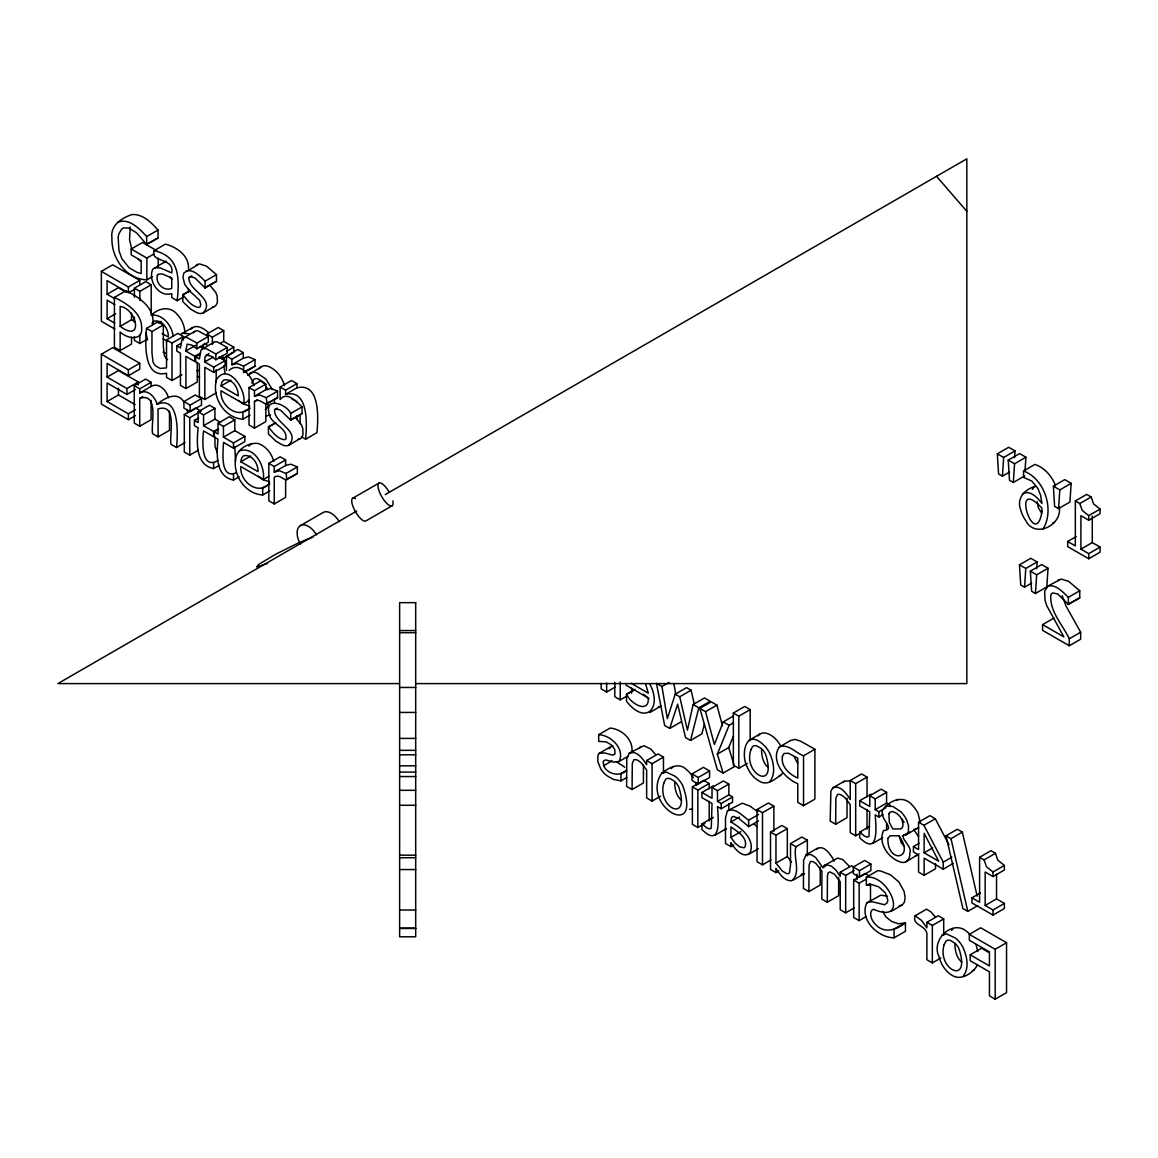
<?xml version="1.0" encoding="UTF-8"?>
<svg xmlns="http://www.w3.org/2000/svg" width="1158" height="1158" viewBox="0 0 1158 1158"><rect width="100%" height="100%" fill="white"/><g stroke="black" fill="none" stroke-linecap="round" stroke-linejoin="round"><path stroke-width="1.5" d="M1059.208 506.668C1062.943 524.574 1035.31 539.063 1025.93 520.868A19.44 11.218 60 0 1 1020.922 510.519C1016.044 498.722 1024.367 489.139 1035.874 486.201M1002.408 476.17L1003.653 457.482L1015.016 450.925L1008.69 447.277L997.327 453.835L998.572 473.955L1002.408 476.17L1009.501 472.073M1014.553 457.714L1015.016 450.925M1013.308 482.466L1014.567 463.779L1025.916 457.222L1019.59 453.574L1008.227 460.131L1009.486 480.252L1013.308 482.466L1024.671 475.909M1025.018 470.814L1025.916 457.222M1024.526 587.178L1025.785 568.491L1037.134 561.934L1030.808 558.286L1019.445 564.843L1020.705 584.964L1024.526 587.178L1031.633 583.082M1036.685 568.737L1037.134 561.934M1035.44 593.475L1036.685 574.802L1048.048 568.231L1041.722 564.583L1030.359 571.14L1031.619 591.26L1035.44 593.475L1046.803 586.918L1048.048 568.231M1058.557 508.594L1059.802 489.906L1071.164 483.349L1064.723 479.629L1053.36 486.186L1054.605 506.307L1058.557 508.594L1069.92 502.022L1071.164 483.349M152.798 324.645C155.23 307.825 138.946 296.94 125.773 290.832L114.41 297.389L114.41 347.284L120.157 350.599L131.52 344.042L131.52 337.282M268.613 402.275L267.599 407.283L265.312 409.541M631.761 752.743C634.106 740.237 621.904 728.874 610.063 728.092L598.7 734.65L598.7 741.381L606.227 741.887L611.323 744.869L614.782 749.487L614.97 753.959L612.698 755.161L604.737 752.946L599.323 753.265L597.962 755.334L597.716 761.255L600.756 768.941A17.5 10.104 60 0 0 607.168 775.846L613.335 779.377L620.963 780.868L626.637 777.597M130.246 227.156L129.537 239.561L131.534 248.261M221.033 385.947L221.844 382.256L223.697 380.056C232.251 377.841 238.664 388.277 238.186 395.862L221.033 385.947L230.978 380.215M240.835 461.752L241.646 458.047L243.498 455.847C252.053 453.646 258.466 464.083 257.988 471.653L240.835 461.752L250.779 456.006M669.715 728.425L677.633 704.151L685.507 737.545L690.53 740.44L698.824 707.799L710.187 701.241L704.498 697.956L693.135 704.513L687.418 730.206L679.732 696.783L675.23 694.178L667.341 718.611L661.942 686.506L656.456 683.336L664.663 725.516L669.715 728.425L681.078 721.868M182.834 294.639C187.017 299.893 191.577 306.537 198.8 307.507L200.262 306.711L200.71 304.351L199.654 300.356L190.071 291.338L184.672 284.376L182.978 277.124L183.818 273.013L199.451 263.879L206.442 266.123L216.459 274.62L216.459 281.365L205.096 287.922L194.964 277.949L190.419 276.632L189.015 277.457C187.567 290.687 216.271 298.894 203.041 313.094A17.5 10.104 60 0 1 196.628 312.602L190.462 309.012L182.834 301.702L182.834 294.639L189.941 290.542M280.757 398.699C287.401 391.462 297.288 402.217 302.035 406.878L302.035 413.609L290.687 420.166L280.554 410.193L275.995 408.875L274.605 409.715C273.158 422.931 301.862 431.138 288.617 445.352A17.5 10.104 60 0 1 282.219 444.86L276.038 441.256L268.424 433.961L268.424 426.882L275.517 422.786M704.513 723.576L701.878 733.883L690.53 740.44M251.764 383.081L253.501 379.607A10.451 6.036 60 0 1 258.06 378.927L262.07 381.243A10.379 5.993 60 0 1 265.341 384.89M733.173 716.151L723.229 721.897L714.385 744.493L705.555 711.692L699.866 708.406L711.229 701.849L716.918 705.135L722.491 725.849M733.289 736.343L728.7 747.561L734.505 766.524L723.142 773.081L717.338 754.119L729.12 725.299L733.376 722.838M977.309 965.207C973.096 973.053 961.14 981.043 952.412 975.514C945.42 971.432 940.817 964.136 938.935 956.378C930.742 940.021 952.513 918.945 966.872 931.568A18.267 10.552 60 0 1 969.666 934.144M887.549 896.22L880.76 895.163L866.734 902.965C859.25 919.452 877.706 937.676 894.077 937.821L905.44 931.264L905.44 922.955L898.594 923.766L891.66 921.464L885.827 916.803L882.628 911.288M208.976 353.407L205.024 356.925L204.662 361.962L213.694 367.173L225.043 360.616L225.043 365.841L213.694 372.398L204.836 367.289L204.836 399.496L199.379 396.34L199.379 364.133L195.702 362.005L195.702 356.78L199.958 354.319M626.348 770.36C618.879 778.639 601.856 772.357 603.347 761.067L605.605 759.909L613.74 762.152L619.125 761.443C625.219 748.951 610.888 735.171 598.7 734.65M609.325 748.777L610.686 746.707L612.944 745.94M820.226 867.009L820.226 885.045L808.877 891.602L803.42 888.461L803.594 860.408L806.142 854.749L810.933 854.517L815.594 857.427L822.86 867.675L824.279 865.533L837.596 858.107L842.691 859.54L849.436 866.43M757.853 811.859L750.123 806.229L742.307 803.174L727.456 810.817L725.487 817.866L725.487 843.473L730.915 846.599L733.767 844.964M1032.343 489.414L1033.804 487.344M151.973 323.429L153.826 321.244C162.381 319.029 168.793 329.465 168.315 337.036L162.077 333.446M655.587 754.495L650.738 749.052L643.906 745.68L629.315 753.105L626.782 758.939L626.623 786.383L632.08 789.539L643.443 782.982L643.443 765.221M639.505 747.894L640.678 746.548M849.48 780.854L844.269 781.245L832.906 787.802L830.879 791.088L830.199 821.08L835.656 824.235L847.019 817.678L847.019 798.137M843.082 782.591L844.269 781.245M769.621 781.838C776.28 773.805 773.515 761.486 769.505 752.772A18.267 10.552 60 0 0 762.094 743.61C745.376 729.091 740.975 754.596 746.751 765.959C749.501 773.182 754.857 779.667 762.181 782.519C769.925 784.777 777.018 777.525 782.678 773.356M963.051 976.353C969.709 968.305 966.93 955.987 962.935 947.273A18.267 10.552 60 0 0 955.509 938.125L946.506 933.898L941.903 935.114M816.347 849.436C823.541 843.183 831.328 855.458 834.223 861.118M661.652 773.312C640.099 805.172 702.935 842.315 682.67 785.471A18.267 10.552 60 0 0 675.259 776.323L666.241 772.096L661.652 773.312C668.759 767.725 678.921 761.675 686.622 769.766A18.267 10.552 60 0 1 693.367 777.713M671.278 768.608L673.015 766.755M758.114 735.909C761.877 730.322 769.39 733.622 773.457 737.053A18.267 10.552 60 0 1 780.868 746.201M951.543 930.424L953.266 928.557M779.247 747.055C770.084 760.965 784.719 778.335 797.79 783.778L797.79 802.364L803.536 805.693L814.899 799.121L814.899 749.226L800.496 741.106L794.967 739.426L790.596 740.483L779.247 747.055C788.048 743.233 795.995 753.047 803.536 755.783L814.899 749.226M247.812 375.409L260.912 366.999A18.267 10.552 60 0 1 268.323 366.406C276.501 369.648 282.262 377.363 284.492 385.701M259.175 368.852L260.912 366.999M229.183 370.314C238.794 361.18 252.097 375.814 253.92 385.643M273.722 461.434C271.768 453.531 266.166 446.496 258.466 443.557C249.288 441.922 236.985 449.014 235.552 458.742C232.946 475.417 245.264 493.916 262.692 494.973L269.785 490.876M248.984 446.105L250.794 444.209M1043.083 528.916C1054.706 510.215 1044.907 478.862 1023.556 470.988L1023.556 477.386L1031.821 481.077L1037.973 488.575L1040.608 495.32L1041.896 503.325C1037.771 497.94 1029.838 489.298 1022.442 493.916M778.798 870.961L775.961 872.611L775.961 868.457C779.537 873.885 784.241 880.977 791.536 880.804C801.669 873.697 792.825 856.659 795.98 846.744L807.343 840.172L807.343 855.791M190.752 329.277C195.688 323.27 204.112 328.496 208.527 332.607M156.793 250.693L142.55 242.471L131.187 249.028L131.187 254.861L141.16 260.622L141.16 273.52L137.107 272.391L129.146 267.845L121.865 258.697L118.941 250.635L118.159 237.129L118.883 233.713L121.764 229.052L123.834 227.865L128.885 228.068L136.731 232.932L146.675 244.57L158.038 238.012L158.038 230.008C151.307 222.524 142.796 213.796 131.911 214.563C121.402 218.109 110.184 225.405 111.935 238.027C111.211 257.829 125.961 279.136 146.849 279.86L152.538 276.574M713.342 817.345L701.98 823.903L701.98 829.562C721.217 848.365 718.409 819.473 717.482 806.648L721.173 808.776L732.536 802.205L732.536 796.979L728.845 794.851L717.482 801.408L717.482 790.653L728.845 784.096L728.845 794.851M869.658 826.392L859.714 832.124L859.714 837.784C878.936 856.587 876.128 827.695 875.216 814.87L878.893 816.998L883.163 814.537M905.035 922.709C897.045 929.975 884.451 933.811 876.114 925.025C872.177 921.45 868.79 914.965 871.931 909.985L873.581 909.305C910.434 925.242 889.083 874.015 866.358 877.214L866.358 885.161L872.075 884.654L878.835 886.927L885.305 892.832L887.781 899.94L887.419 902.589L884.553 904.76L873.262 901.981L869.397 901.72L866.734 902.965M890.936 911.476L902.299 904.919L904.384 902.241L905.122 897.537L904.094 891.37L898.84 881.933L890.574 874.855L880.601 870.946L877.721 870.657L866.358 877.214M634.989 689.401L626.478 694.322L626.478 701.183C645.411 725.82 662.796 708.392 649.725 683.828M730.915 846.599L730.915 842.619C734.23 848.481 744.522 860.582 750.514 851.825C754.524 838.291 741.134 827.927 730.915 821.977L731.494 817.534L733.13 816.376L738.79 818.373L748.647 826.609L758.591 820.877M920.118 821.977L918.048 813.394A17.558 10.133 60 0 0 912.258 805.244C904.253 795.083 890.705 799.671 883.612 808.53C876.606 817.157 897.464 829.765 883.597 830.503C877.489 843.14 888.866 859.135 901.59 862.334C906.931 863.579 910.26 857.977 909.812 853.272C913.286 846.599 897.566 836.901 905.339 834.339M906.092 861.755L919.061 853.924M1069.283 645.759L1069.283 638.753C1062.639 624.698 1049.148 611.135 1050.899 594.633L1052.448 592.91L1057.732 593.953L1068.385 604.418L1079.748 597.861L1079.748 590.754L1068.66 581.345L1061.075 579.043L1047.831 586.136L1044.617 591.318L1045.008 599.945L1046.644 605.475L1063.855 636.886L1042.605 624.625L1042.605 630.357L1069.283 645.759L1080.646 639.202L1080.646 632.196L1066.069 606.112L1062.147 595.617M1057.703 580.737L1059.194 579.579M164.161 262.577L165.999 261.187L152.798 269.134C147.5 280.294 158.892 297.924 171.746 293.567L171.746 297.548L177.174 300.689L182.863 297.403M902.487 835.975L907.221 834.021L908.379 831.82L908.523 825.712L906.685 819.951A17.558 10.133 60 0 0 900.895 811.801L892.934 806.489L886.29 805.997M905.266 835.338L918.584 827.463M896.089 800.453L897.653 799.44M203.041 313.094L215.808 305.654L217.443 302.368L217.197 296.159L215.837 292.525L210.423 285.954M288.617 445.352L301.384 437.898L303.02 434.626L302.774 428.402L301.413 424.769L295.999 418.197M196.209 265.11L197.656 264.241M146.675 244.57L146.675 236.565L158.038 230.008M146.183 244.295L158.038 238.012M114.874 329.075L101.354 321.273L101.354 271.377L112.717 264.82L139.742 280.41L139.742 284.839M154.636 267.744L160.282 267.889L171.746 272.926C174.597 257.308 150.106 262.837 154.014 250.693L165.377 244.135C176.682 247.016 189.058 255.542 188.537 268.526M131.187 249.028L146.849 258.075L153.956 253.978M126.859 291.99L107.101 280.598L107.101 294.262L118.463 287.705L126.092 292.106M101.354 271.377L128.379 286.981L139.742 280.41M134.386 297.186L134.386 288.197L145.749 281.64L151.206 284.796L151.206 315.352C158.574 307.782 170.255 305.741 177.319 314.542C182.153 319.608 184.802 326.556 184.904 333.533M135.472 288.776L128.379 292.873L128.379 286.981M134.386 288.197L139.843 291.353L151.206 284.796M114.729 304.568L107.101 300.168L107.101 318.696L115.626 313.775M189.015 277.457L191.866 275.821M120.157 326.339C143.824 343.883 137.209 308.737 120.157 306.407L120.157 326.339L131.52 319.782L135.428 322.04M205.096 287.922L205.096 281.177L216.459 274.62M183.123 294.798L190.23 290.701M204.807 287.749L216.459 281.365M135.472 415.606L128.379 419.717L101.354 404.113L101.354 354.218L112.717 347.661L139.742 363.25L139.742 369.156L128.379 375.713L107.101 363.424L107.101 377.103L126.931 388.552L138.28 381.981L138.28 384.934M181.922 374.787L171.992 380.519L166.535 377.378L166.535 373.223C142.622 379.042 145.387 340.785 146.501 328.38L157.864 321.823L163.321 324.978L163.321 346.285L164.364 355.26A5.935 3.431 60 0 0 167.577 359.733M158.255 323.039L161.092 321.403M146.501 328.38L151.959 331.535L163.321 324.978M134.386 336.746L134.386 340.336L139.843 343.492L146.936 339.395M151.959 331.535L151.959 352.843L153.001 361.832A5.935 3.431 60 0 0 156.214 366.29L160.18 368.418L166.535 367.897L166.535 339.945L177.898 333.388L183.34 336.529L183.34 340.105M192.474 327.555L181.111 334.112L183.254 333.186L188.841 333.808M107.101 377.103L118.463 370.546L138.28 381.981M166.535 339.945L171.992 343.101L183.34 336.529M101.354 354.218L128.379 369.807L139.742 363.25M183.268 338.078L194.631 331.521M197.28 362.324L197.28 382.01L185.917 388.567L180.46 385.411L180.46 353.219L176.769 351.091L176.769 345.851L181.039 343.405M200.45 352.973L194.761 356.244L185.743 351.033L187.205 344.129L192.127 345.171L196.947 348.819L196.947 343.058L208.31 336.5L198.061 330.855A12.463 7.194 60 0 0 193.4 332.78M185.743 351.033L195.688 345.301M223.726 330.609L218.269 327.468L206.906 334.025L212.363 337.181L223.726 330.609L223.726 341.364L233.771 347.168L233.771 352.394L222.408 358.951L219.528 357.301M196.947 348.819L208.31 342.261L208.31 336.5M151.09 400.494L151.09 419.703L139.727 426.26L134.27 423.119L134.27 385.686L145.633 379.115L151.09 382.27L151.09 386.425L139.727 392.982L139.727 388.827L151.09 382.27M135.443 389.522L126.931 394.444L107.101 382.994L107.101 401.536L118.463 394.965L135.182 404.62M202.201 349.007L213.564 342.45M220.888 343.014L223.726 341.364M206.124 355.043L211.046 356.099L215.866 359.747L215.866 353.986L227.229 347.429L216.98 341.784A12.463 7.194 60 0 0 212.319 343.694M139.727 426.26L139.727 398.309L142.564 396.673M204.662 361.962L213.188 357.04M226.664 351.265L233.771 347.168M215.866 359.747L227.229 353.19L227.229 347.429M226.432 370.314L226.432 356.056L237.795 349.499L243.252 352.64L243.252 358.213L231.889 364.77L231.889 359.212L243.252 352.64M107.101 401.536L128.379 413.811L135.472 409.715M139.727 392.982C147.442 388.451 155.346 397.237 157.083 404.272C164.407 398.207 177.174 390.796 183.775 401.84M243.614 371.11L243.614 366.174L254.977 359.617L248.463 356.91L243.252 358.213M183.919 401.551L195.282 394.994L201.492 398.569L201.492 405.112L190.129 411.669L183.919 408.079L183.919 401.551L190.129 405.126L201.492 398.569M243.325 372.572L254.977 366.189L254.977 359.617M245.033 371.921L254.977 366.189M204.836 399.496L216.199 392.938M184.296 414.564L195.659 408.007L201.116 411.162L189.753 417.72L184.296 414.564L184.296 451.996L189.753 455.152L198.279 450.23M219.296 465.299L213.608 468.585C195.08 464.98 196.788 441.676 198.119 427.765L194.428 425.637L194.428 420.412L198.119 422.54L198.119 411.785L209.482 405.228L214.925 408.369L214.925 419.138L203.576 425.695L203.576 414.94L214.925 408.369M139.727 398.309C159.746 392.171 150.366 425.797 152.668 433.729L158.125 436.884L169.488 430.327L169.488 410.974M265.819 403.867L265.819 421.584L254.456 428.142L249.013 424.986L249.013 387.568L260.362 380.996L265.819 384.152L265.819 389.71L254.456 396.268L254.456 390.709L265.819 384.152M194.428 420.412L198.684 417.951M249.665 408.021C237.651 420.18 219.513 405.039 221.033 390.782L243.498 403.751L249.173 400.465M254.456 428.142L254.456 401.565L257.308 399.93M280.12 399.524L280.12 387.047L291.483 380.49L296.94 383.645L296.94 387.8L285.577 394.357L285.577 390.203L296.94 383.645M239.17 476.778L233.496 480.063C214.954 476.459 216.676 453.154 217.993 439.244L214.302 437.116L214.302 431.891L217.993 434.018L217.993 423.263L229.356 416.706L234.813 419.847L234.813 430.617L223.451 437.174L223.451 426.419L234.813 419.847M158.125 436.884L158.009 408.977C178.115 402.622 168.822 436.407 171.066 444.354L176.523 447.509L185.048 442.588M254.456 401.565C260.478 396.007 269.307 412.089 266.181 397.686L277.544 391.129L271.03 388.422L265.819 389.71M242.558 412.132L249.983 408.209M203.576 425.695L213.608 431.485L217.878 429.025M214.302 431.891L218.572 429.43M265.891 404.084L277.544 397.686L277.544 391.129M266.181 404.243L277.544 397.686M243.498 403.751C247.465 390.811 228.025 361.586 216.532 379.534C211.494 396.948 224.218 418.052 242.876 419.182L249.983 415.085M274.605 409.715L277.442 408.079M223.451 437.174L233.496 442.964L244.845 436.407L244.845 441.632L233.496 448.189L223.451 442.399C223.451 449.666 219.166 480.078 236.333 472.754M290.687 420.166L290.687 413.435L302.035 406.878M268.424 426.882L275.807 422.959M213.608 431.485L213.608 436.711L203.576 430.921C202.505 438.506 200.305 470.959 217.878 460.464M290.397 420.007L302.035 413.609M301.514 436.827L305.611 439.2L316.974 432.643C318.059 420.209 320.911 382.024 296.94 387.8M285.621 479.658L285.621 497.375L274.258 503.933L268.815 500.792L268.815 463.359L280.164 456.802L285.621 459.943L285.621 465.516L274.258 472.073L274.258 466.5L285.621 459.943M269.467 483.827C257.452 495.986 239.315 480.831 240.835 466.573L263.3 479.542L268.974 476.256M274.258 503.933L274.258 477.371C280.279 471.813 289.109 487.894 285.983 473.477L297.345 466.92L290.832 464.213L285.621 465.516M262.359 487.923L269.785 484.001M285.693 479.875L297.345 473.492L297.345 466.92M285.983 480.049L297.345 473.492M300.443 544.144A16.067 9.278 60 0 1 300.443 525.587L323.169 512.473A16.067 9.278 60 0 1 339.236 521.737M352.727 498.229L378.97 483.089M356.707 511.083L57.9 683.596L399.423 683.596M385.238 494.611L966.829 158.82L966.829 683.596L415.693 683.596M392.084 505.8L365.841 520.955A13.114 4.371 60 0 1 353.928 508.767A13.114 4.371 60 0 1 355.506 498.664M601.19 683.481L601.19 688.865L606.647 692.021L615.173 687.099M626.478 694.322L635.308 689.575M614.782 682.323L614.782 696.711L620.239 699.866L627.332 695.755M1023.556 470.988L1034.919 464.43C1044.675 467.673 1052.029 476.314 1055.531 485.781M661.942 686.506L669.034 682.409M675.23 694.178L686.593 687.62L691.094 690.211L694.322 704.296M649.595 712.633L660.957 706.076L658.598 706.93M679.732 696.783L691.094 690.211M599.323 753.265L610.686 746.707M603.535 765.756L612.061 760.835M619.125 761.443L627.65 756.521M705.555 711.692L716.918 705.135M1067.676 541.495L1075.333 545.925L1075.333 500.951L1086.696 494.394L1091.183 496.985L1093.557 503.86L1100.1 509.1L1100.1 513.66L1088.737 520.217L1080.906 515.686L1080.906 549.138L1088.737 553.654L1100.1 547.097L1100.1 552.192L1088.737 558.749L1067.676 546.59L1067.676 541.495L1076.187 536.574M1075.333 500.951L1079.835 503.542L1091.183 496.985M620.674 773.631L626.637 770.519M629.315 753.105C636.943 749.95 643.023 759.243 646.642 764.671L646.642 760.516L658.005 753.959L663.462 757.1L663.462 773.153M747.33 763.397L738.818 768.319L733.361 765.177L733.361 713.024L744.724 706.467L750.181 709.622L750.181 740.194M646.642 760.516L652.099 763.672L663.462 757.1M733.361 713.024L738.818 716.18L750.181 709.622M1088.737 520.217L1088.737 515.657L1100.1 509.1M717.338 754.119L728.7 747.561M748.473 740.613L759.836 734.056M1080.906 549.138L1092.269 542.581L1100.1 547.097M692.006 773.906L703.369 767.349L709.579 770.924L709.579 777.467L698.216 784.024L692.006 780.434L692.006 773.906L698.216 777.496L709.579 770.924M632.08 789.539L632.297 763.542L633.918 759.677L636.379 759.72A13.158 7.599 60 0 1 642.415 764.294L646.642 769.998L646.642 797.949L652.099 801.09L660.625 796.183M704.933 823.41L697.84 827.507L692.383 824.351L692.383 786.919L703.746 780.362L709.203 783.517L709.203 788.859M692.383 786.919L697.84 790.074L709.203 783.517M701.98 823.903L706.684 827.825L709.68 828.954L711.273 828.129L712.025 803.493L701.98 797.688L701.98 792.463L713.342 785.906M701.98 792.463L712.025 798.267L712.025 787.512L723.388 780.955L728.845 784.096M1068.385 604.418L1068.385 597.311L1079.748 590.754M717.482 801.408L721.173 803.536L732.536 796.979M1068.067 604.23L1079.748 597.861M1042.605 624.625L1053.968 618.068M730.915 821.977L739.441 817.056M771.011 859.916L762.5 864.838L757.043 861.682L757.043 809.543L768.405 802.986L773.862 806.127L773.862 831.299M714.993 835.207L726.356 828.65L724.98 829.142M748.647 826.609L748.647 820.211L758.591 814.479M757.043 809.543L762.5 812.684L773.862 806.127M1069.283 638.753L1080.646 632.196M730.915 837.393L730.915 827C737.328 831.487 747.489 837.046 745.274 846.455L744.102 847.815L739.513 846.802L734.838 842.821L730.915 837.393L740.859 831.647M832.906 787.802C840.534 784.661 846.599 793.939 850.233 799.367L850.233 780.506L861.581 773.949L867.038 777.09L867.038 796.878M775.961 872.611L770.504 869.455L770.504 832.023L781.867 825.466L787.324 828.621L787.324 856.558L791.479 862.174M850.233 780.506L855.675 783.648L867.038 777.09M770.504 832.023L775.961 835.179L787.324 828.621M748.415 854.43L758.36 848.684M859.714 832.124L864.418 836.047L867.4 837.191L869.007 836.351L869.759 811.715L859.714 805.925L859.714 800.699L871.077 794.127M859.714 800.699L869.759 806.489L869.759 795.734L881.122 789.177L886.579 792.318L886.579 803.087L875.216 809.645L875.216 798.89L886.579 792.318M775.961 835.179L775.961 863.13L782.316 870.99L786.268 873.436A5.935 3.431 60 0 0 789.481 872.669L790.523 864.896L790.523 843.589L801.886 837.031L807.343 840.172M775.961 863.13L787.324 856.558M875.216 809.645L878.893 811.772L886 807.662M806.142 854.749L817.505 848.192M835.656 824.235L835.873 798.238L837.495 794.388L839.97 794.417A13.158 7.599 60 0 1 846.006 798.991L850.233 804.694L850.233 832.645L855.675 835.801L861.364 832.515M793.056 880.167L804.419 873.61L801.148 874.261M822.86 867.675L825.697 866.039M872.712 843.429L882.657 837.697M935.505 863.607L935.505 868.761L924.142 875.318L918.569 872.104L918.569 854.951L913.43 851.984L913.43 846.614L918.569 849.581L918.569 822.209L929.932 815.652L935.273 818.735L948.967 844.833M824.279 865.533L826.233 864.679L831.328 866.112L835.96 870.136L840.216 876.432L840.216 872.278L851.579 865.706L854.3 867.284M902.487 836.177L909.595 832.081M918.569 822.209L923.91 825.292L935.273 818.735M853.301 867.024L864.664 860.466L870.874 864.056L870.874 870.584L859.511 877.142L853.301 873.566L853.301 867.024L859.511 870.613L870.874 864.056M840.216 872.278L845.673 875.419L854.184 870.498M866.242 916.528L859.135 920.624L853.678 917.483L853.678 880.051L865.04 873.494L869.137 875.853M913.43 846.614L919.119 843.342M853.678 880.051L859.135 883.192L866.242 879.096M808.877 891.602L809.051 865.287L810.47 861.509L812.684 861.494L816.072 863.593L821.934 871.294L821.818 899.086L827.275 902.227L838.638 895.67L838.638 877.634M977.757 905.657L967.813 911.389L962.92 908.567L945.999 835.801L957.362 829.229L962.341 832.124L977.178 896.176M866.792 885.407L869.644 883.771M924.142 852.795L938.704 861.219L924.142 833.297L924.142 852.795L932.668 847.888M945.999 835.801L950.993 838.682L962.341 832.124M827.275 902.227L827.449 875.911L828.173 872.886L829.823 871.873L834.542 874.276L840.216 881.759L840.216 909.71L845.673 912.851L854.184 907.93M953.179 863.448L943.234 869.195L943.234 862.145L951.76 857.238M971.938 897.826L979.596 902.241L979.596 857.282L990.959 850.71L995.46 853.316L997.82 860.191L1004.377 865.431L1004.377 869.991L993.014 876.548L985.168 872.017L985.168 905.469L993.014 909.985L1004.377 903.428L1004.377 908.523L993.014 915.081L971.938 902.922L971.938 897.826L980.464 892.905M979.596 857.282L984.097 859.873L995.46 853.316M940.875 957.984L932.349 962.906L926.892 959.75L926.892 933.174C925.068 924.967 911.751 925.213 915.167 915.746L926.53 909.189L930.858 911.809L935.461 917.107M993.014 876.548L993.014 871.988L1004.377 865.431M893.672 929.281L905.44 922.955M915.167 915.746L921.696 920.567L926.892 927.876L926.892 922.318L938.255 915.761L943.712 918.916L943.712 934.955M926.892 922.318L932.349 925.474L943.712 918.916M985.168 905.469L996.531 898.898L1004.377 903.428M970.172 954.814L989.439 965.931L989.439 951.862L969.333 940.253L969.333 934.347L980.696 927.79L1006.548 942.713L1006.548 992.623L995.185 999.18L989.439 995.851L989.439 971.837L970.172 960.706L970.172 954.814L981.535 948.243L988.946 952.527M969.333 934.347L995.185 949.285L1006.548 942.713M157.083 404.272C180.59 394.603 177.579 437.188 176.523 447.509M727.456 810.817C735.258 807.198 742.741 816.187 748.647 820.211M778.871 776.381L780.984 775.281M972.286 970.882L974.399 969.782M239.445 450.78C254.673 445.975 265.356 466.312 263.3 479.542M270.581 414.868L265.978 416.069M902.299 904.919L899.173 905.831M151.09 386.425C158.791 381.879 166.709 390.68 168.446 397.715M1052.477 523.184L1054.446 522.345M117.595 222.322C129.088 217.632 139.568 228.806 146.675 236.565M267.44 563.497L256.555 566.928L259.016 564.163L275.647 554.262L298.532 542.885L313.022 537.066M231.889 364.77L237.101 363.467L243.614 366.174M254.456 396.268L259.667 394.979L266.181 397.686M274.258 472.073L279.469 470.77L285.983 473.477M285.577 394.357C309.548 388.581 306.696 426.766 305.611 439.2M915.399 855.834L917.454 855.183M1047.831 586.136C1056.197 583.994 1062.914 592.317 1068.385 597.311M913.85 829.418L916.629 828.781M186.293 270.798C193.965 269.336 200.117 276.415 205.096 281.177M689.56 809.312L692.035 809.08M152.002 315.092C163.177 314.383 171.746 325.688 173.15 335.95M197.005 370.603L199.277 370.459M399.626 630.56L415.693 630.56M399.626 632.688L415.693 632.688M399.626 687.461L415.693 687.461M399.626 712.431L415.693 712.431M399.626 738.413L415.693 738.413M399.626 750.341L415.693 750.341M399.626 754.799L415.693 754.799M399.626 765.8L415.693 765.8M399.626 772.096L415.693 772.096M399.626 776.555L415.693 776.555M399.626 790.321L415.693 790.321M399.626 805.288L415.693 805.288M399.626 855.183L415.693 855.183M399.626 857.745L415.693 857.745M399.626 869.557L415.693 869.557M399.626 910.029L415.693 910.029M399.626 928.151L415.693 928.151M399.626 928.484L415.693 928.484M197.352 376.567L199.567 376.915M249.752 405.995L243.108 403.838L238.62 400.393M269.553 481.8L262.909 479.629L258.422 476.184M154.014 250.693C179.866 256.15 179.533 278.629 177.174 300.689M624.813 767.233L616.36 761.675M163.046 352.104L165.391 353.147M997.327 453.835L1003.653 457.482M1008.227 460.131L1014.567 463.779M1053.36 486.186L1059.802 489.906M1019.445 564.843L1025.785 568.491M1030.359 571.14L1036.685 574.802M204.445 343.361L206.906 344.78M226.432 356.056L231.889 359.212M280.12 387.047L285.577 390.203M200.117 346.213L204.619 348.819M219.036 357.142L225.043 360.616M114.41 297.389C126.714 303.454 141.768 312.515 141.681 328.177C142.752 341.61 126.54 338.556 120.157 331.999L120.157 350.599M107.101 294.262L114.729 298.663M176.769 345.851L180.46 347.979L182.038 339.337A12.463 7.194 60 0 1 186.699 337.427L196.947 343.058M195.702 356.78L199.379 358.908L200.971 350.266A12.463 7.194 60 0 1 205.617 348.341L215.866 353.986M249.013 387.568L254.456 390.709M163.133 338.874L167.635 341.48M107.101 318.696L114.7 323.082M886.579 803.087L890.256 805.215M869.759 795.734L875.216 798.89M214.925 419.138L220.671 422.438M234.813 430.617L244.845 436.407M198.119 411.785L203.576 414.94M217.993 423.263L223.451 426.419M693.135 704.513L698.824 707.799M723.229 721.897L729.12 725.299M134.27 385.686L139.727 388.827M268.815 463.359L274.258 466.5M631.182 683.292L648.321 693.193L645.657 684.219M625.87 685.044L648.321 698.013C649.088 714.587 630.068 703.253 626.796 694.496M943.234 869.195L924.142 858.165L924.142 875.318M723.142 773.081L717.309 769.708L699.866 708.406M712.025 787.512L717.482 790.653M790.523 843.589L795.98 846.744M1088.737 515.657L1082.194 510.417L1079.835 503.542M993.014 871.988L986.471 866.749L984.097 859.873M648.987 698.708L643.37 694.207M297.244 402.579L295.84 401.261A13.158 7.599 60 0 0 291.932 399.148M137.715 258.668L140.494 261.288M768.362 767.653C763.079 763.31 761.588 756.131 761.53 749.617M961.791 962.153C956.508 957.811 955.003 950.646 954.945 944.132M681.526 800.352C676.258 796.009 674.752 788.83 674.694 782.316M753.757 823.642L756.739 826.566M290.687 413.435C286.822 404.229 264.892 396.297 268.989 413.03C270.046 424.508 287.98 427.027 285.852 438.954L284.39 439.751C277.341 438.737 272.608 432.47 268.714 427.056M936.533 176.32L966.829 211.306M169.936 276.979L171.876 279.339M1041.722 513.341L1038.277 507.58L1037.25 501.66M903.747 845.933L901.17 842.561L899.144 835.801M913.85 829.62L918.526 836.713M217.284 452.546L215.012 446.597L214.925 436.812M797.63 763.339L794.171 756.637M901.981 818.88L904.109 822.383M923.91 825.292L943.234 862.145M225.13 373.498L223.755 365.87M272.304 389.537L265.978 379.144L256.96 372.963A18.267 10.552 60 0 0 249.549 373.556M248.304 399.915L249.433 402.492M266.601 387.177L267.599 389.754M147.573 339.887L145.879 332.853M976.035 944.581L977.786 951.572M695.784 782.779L696.609 785.515M950.993 838.682L967.813 911.389M235.566 461.333L234.813 446.51M673.898 683.51L675.693 694.221M187.176 409.512L187.712 412.682M274.359 399.496L274.518 402.55M1092.269 516.178L1092.269 542.581M1088.737 553.654L1088.737 558.749M996.531 874.261L996.531 898.898M995.185 949.285L995.185 999.18M993.014 909.985L993.014 915.081M932.349 925.474L932.349 962.906M894.077 929.512L894.077 937.821M886.579 823.859L886.579 829.056M878.893 811.772L878.893 816.998M870.498 883.771L870.498 901.59M867.038 809.456L867.038 829.229M859.511 870.613L859.511 877.142M859.135 883.192L859.135 920.624M857.036 874.203L857.036 879.559M855.675 783.648L855.675 835.801M845.673 875.419L845.673 912.851M803.536 755.783L803.536 805.693M762.5 812.684L762.5 864.838M738.818 716.18L738.818 768.319M728.845 803.536L728.845 810.455M721.173 803.536L721.173 808.776M709.203 801.336L709.203 820.95M698.216 777.496L698.216 784.024M697.84 790.074L697.84 827.507M652.099 763.672L652.099 801.09M631.602 687.91L631.602 693.309M620.963 773.805L620.963 780.868M620.239 681.888L620.239 699.866M606.647 683.032L606.647 692.021M300.154 414.738L300.154 423.611M296.94 415.838L296.94 419.326M262.692 488.111L262.692 494.973M242.876 412.306L242.876 419.182M233.496 442.964L233.496 448.189M233.496 474.404L233.496 480.063M223.726 357.272L223.726 360.833M222.408 355.477L222.408 358.951M216.199 369.677L216.199 382.198M213.694 367.173L213.694 372.398M213.608 462.925L213.608 468.585M212.363 337.181L212.363 344.346M203.215 344.389L203.215 347.878M194.761 356.244L194.761 361.47L185.917 356.36L185.917 388.567M190.129 405.126L190.129 411.669M189.753 417.72L189.753 455.152M188.537 289.008L188.537 292.424M171.992 343.101L171.992 380.519M158.212 258.22L158.212 266.601M146.849 258.075L146.849 279.86M139.843 291.353L139.843 300.342M139.843 334.503L139.843 343.492M134.386 316.974L134.386 322.358M131.52 313.138L131.52 319.782M128.379 369.807L128.379 375.713M128.379 413.811L128.379 419.717M126.931 388.552L126.931 394.444M118.463 388.234L118.463 394.965M392.837 500.936A13.114 4.371 60 0 1 385.527 502.022A13.114 4.371 60 0 1 378.203 484.03A13.114 4.371 60 0 1 389.305 492.266M300.443 525.587A16.067 9.278 60 0 1 316.51 534.866M214.404 306.537A17.5 10.104 60 0 1 212.551 306.942M299.98 438.795A17.5 10.104 60 0 1 298.127 439.2M1042.012 511.3C1035.238 553.654 1009.139 473.376 1041.896 508.087L1042.012 511.3M782.417 756.406C780.709 766.654 789.322 774.311 797.79 778.104L797.79 758.172L788.511 753.25L783.966 753.482L782.417 756.406M663.91 782.88C656.268 807.488 691.022 824.67 678.733 786.962A10.451 6.036 60 0 0 674.159 781.013L670.149 778.697A10.379 5.993 60 0 0 665.618 779.392L663.91 782.88M750.731 750.167C743.103 774.774 777.843 791.956 765.554 754.263A10.451 6.036 60 0 0 760.994 748.314L756.985 745.998A10.379 5.993 60 0 0 752.454 746.693L750.731 750.167M944.161 944.682C936.533 969.289 971.273 986.471 958.983 948.764A10.451 6.036 60 0 0 954.424 942.815L950.414 940.499A10.379 5.993 60 0 0 945.883 941.208L944.161 944.682M887.868 838.349C887.303 864.259 915.848 859.424 899.013 835.844L890.184 835.729L887.868 838.349M157.372 275.459C155.129 283.29 164.103 291.874 171.746 288.342L171.746 277.949L162.033 273.881L158.429 274.156L157.372 275.459M888.91 813.625L889.315 822.354L892.746 828.94L900.635 828.896A8.757 5.052 60 0 0 902.95 824.424C902.733 818.518 898.333 813.191 892.688 811.613L890.357 811.946L888.91 813.625M415.693 602.652L399.626 602.652L399.626 936.793L415.693 936.793L415.693 602.652"/></g></svg>
